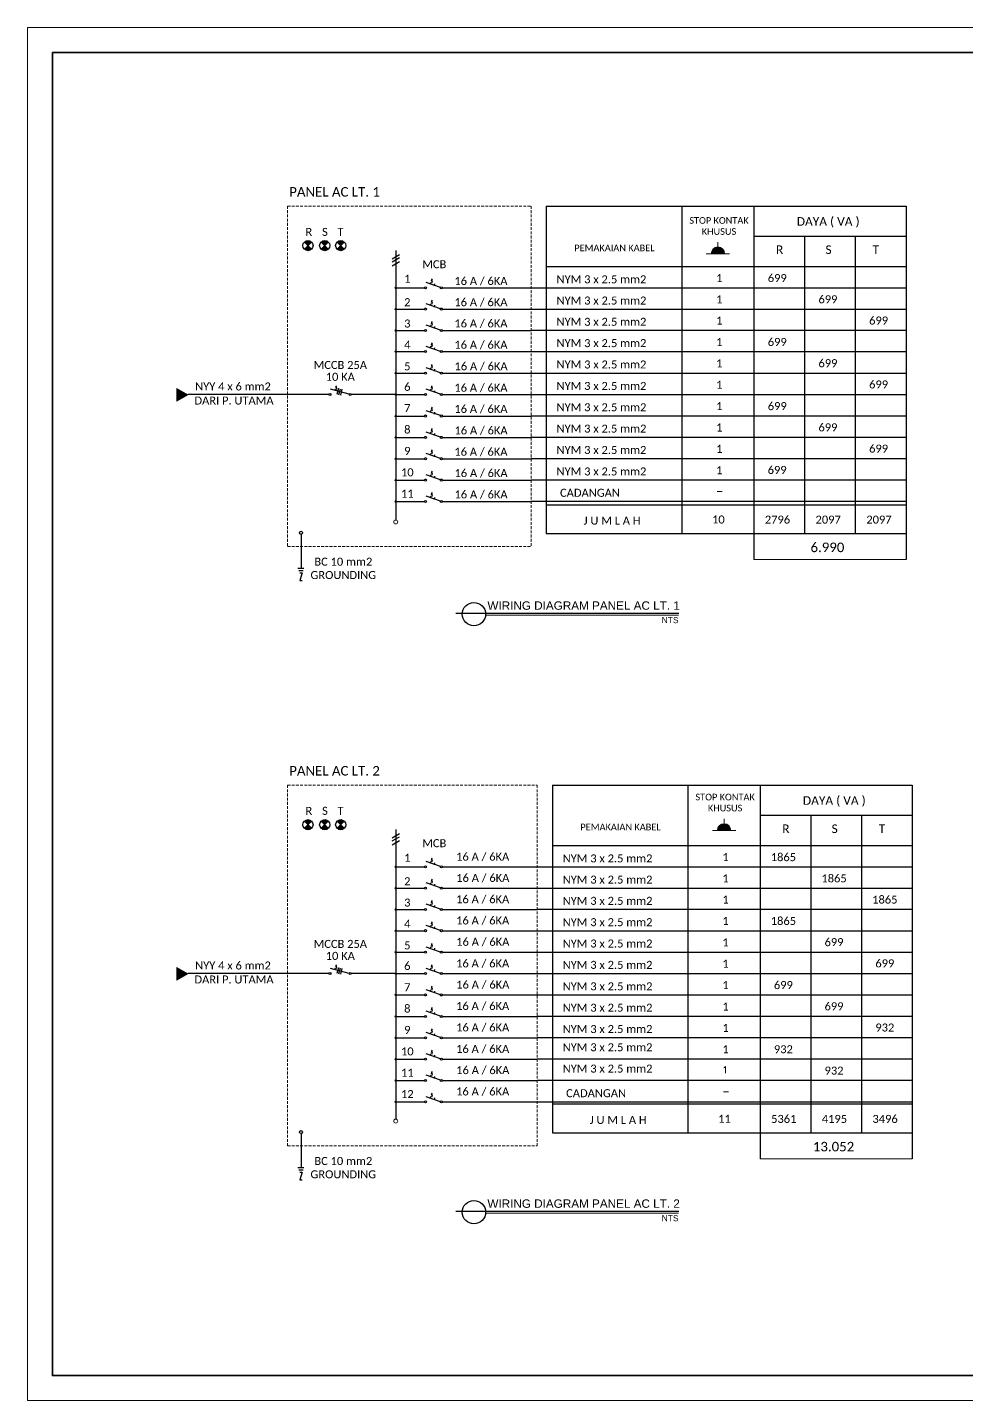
# Model space of a CAD drawing. Header units: millimetres. Extents: x -17012 to 53751, y -5570 to 5430.
# Drawn here: x 36951 to 44477, y -5570 to 5430 of the extents above; entities that cross this region are included whole.
import ezdxf
from ezdxf.enums import TextEntityAlignment as Align

# ---------------------------------------------------------------- set-up
doc = ezdxf.new("R2010")
doc.units = ezdxf.units.MM
doc.linetypes.add('DASHED2', pattern=[0.375, 0.25, -0.125])
for name, color, linetype in [('A6', 8, 'Continuous'), ('D1', 1, 'Continuous'), ('D2', 1, 'Continuous'), ('HT', 8, 'Continuous')]:
    doc.layers.add(name, color=color, linetype=linetype)
for name, color, linetype, lineweight in [('dinding', 5, 'Continuous', 15), ('GRS KOP', 1, 'Continuous', 35), ('HACH', 252, 'Continuous', 0), ('kop', 7, 'Continuous', 20), ('Notasi', 2, 'Continuous', 20)]:
    doc.layers.add(name, color=color, linetype=linetype, lineweight=lineweight)
doc.styles.add('BARU', font='complex.shx')
doc.styles.add('ROMANT', font='romant', dxfattribs={"height": 500})
doc.styles.add('ST DIMENSI', font='calibri.ttf')
doc.styles.get("Standard").update_dxf_attribs({"font": 'arial.ttf'})
doc.styles.add('style2', font='verdana.ttf')

# ---------------------------------------------------------------- blocks, each defined once
blk = doc.blocks.new('kop')
at = {"layer": 'GRS KOP'}
blk.add_lwpolyline([(1, 54), (83, 54), (83, 1), (1, 1)], close=True, dxfattribs=at)
at = {"layer": 'kop', "color": 7}
for p, q in [((84, 55), (0, 55)), ((0, 55), (0, 0)), ((0, 0), (84, 0))]:
    blk.add_line(p, q, dxfattribs=at)
at = {"layer": 'kop', "style": 'BARU', "flags": 4}
for p, height in [((73.8, 5.4), 0.35), ((73.8, 4.9), 0.35), ((80.303, 5.382), 0.25), ((80.303, 4.882), 0.25), ((73.8, 4.4), 0.35), ((80.303, 4.382), 0.25)]:
    blk.add_attdef('-', p, '', height=height, dxfattribs=at)
at = {"layer": 'kop', "flags": 4}
for tag, p in [('AR-00', (78.057, 2.648)), ('00', (81.238, 2.647))]:
    blk.add_attdef(tag, text='', height=0.35, dxfattribs=at).set_placement(p, align=Align.MIDDLE)

msp = doc.modelspace()

# ---------------------------------------------------------------- hatches: boundary and pattern name
at = {"layer": 'dinding'}
for color, points in [(256, [(42430, 3617), (42538, 3617, 1)]), (1, [(39909, 3344, 1), (39896, 3344, 1)]), (1, [(39909, 3174, 1), (39896, 3174, 1)]), (1, [(39909, 3002, 1), (39896, 3002, 1)]), (1, [(39909, 2833, 1), (39896, 2833, 1)]), (1, [(39909, 2660, 1), (39896, 2660, 1)]), (1, [(38149, 2538), (38149, 2436), (38237, 2487)]), (1, [(39909, 2489, 1), (39896, 2489, 1)]), (1, [(39909, 2317, 1), (39896, 2317, 1)]), (1, [(39909, 2146, 1), (39896, 2146, 1)]), (1, [(39909, 1975, 1), (39896, 1975, 1)]), (1, [(39909, 1804, 1), (39896, 1804, 1)]), (1, [(39909, 1632, 1), (39896, 1632, 1)]), (256, [(42480, -1003), (42588, -1003, 1)]), (1, [(39909, -1295, 1), (39896, -1295, 1)]), (1, [(39909, -1465, 1), (39896, -1465, 1)]), (1, [(39909, -1636, 1), (39896, -1636, 1)]), (1, [(39909, -1806, 1), (39896, -1806, 1)]), (1, [(39909, -1979, 1), (39896, -1979, 1)]), (1, [(38149, -2101), (38149, -2203), (38237, -2152)]), (1, [(39909, -2150, 1), (39896, -2150, 1)]), (1, [(39909, -2321, 1), (39896, -2321, 1)]), (1, [(39909, -2493, 1), (39896, -2493, 1)]), (1, [(39909, -2664, 1), (39896, -2664, 1)]), (1, [(39909, -2835, 1), (39896, -2835, 1)]), (1, [(39909, -3006, 1), (39896, -3006, 1)]), (1, [(39909, -3178, 1), (39896, -3178, 1)])]:
    msp.add_hatch(color=color, dxfattribs=at).paths.add_polyline_path(points)
at = {"layer": 'kop'}
h = msp.add_hatch(color=256, dxfattribs=at)
h.paths.add_polyline_path([(39227, 3710, 0.414214), (39170, 3710), (39199, 3682)])
h.paths.add_polyline_path([(39199, 3682), (39170, 3653, 0.414214), (39227, 3653)])
h = msp.add_hatch(color=256, dxfattribs=at)
h.paths.add_polyline_path([(39362, 3710, 0.414214), (39305, 3710), (39333, 3682)])
h.paths.add_polyline_path([(39333, 3682), (39305, 3653, 0.414214), (39362, 3653)])
h = msp.add_hatch(color=256, dxfattribs=at)
h.paths.add_polyline_path([(39490, 3710, 0.414214), (39432, 3710), (39461, 3682)])
h.paths.add_polyline_path([(39461, 3682), (39432, 3653, 0.414214), (39490, 3653)])
h = msp.add_hatch(color=256, dxfattribs=at)
h.paths.add_polyline_path([(39227, -928, 0.414214), (39170, -928), (39199, -957)])
h.paths.add_polyline_path([(39199, -957), (39170, -986, 0.414214), (39227, -986)])
h = msp.add_hatch(color=256, dxfattribs=at)
h.paths.add_polyline_path([(39362, -928, 0.414214), (39305, -928), (39333, -957)])
h.paths.add_polyline_path([(39333, -957), (39305, -986, 0.414214), (39362, -986)])
h = msp.add_hatch(color=256, dxfattribs=at)
h.paths.add_polyline_path([(39490, -928, 0.414214), (39432, -928), (39461, -957)])
h.paths.add_polyline_path([(39461, -957), (39432, -986, 0.414214), (39490, -986)])

# ---------------------------------------------------------------- linework, layer by layer
at = {"layer": 'A6'}
for p, q in [((41108, 3999), (41108, 1376)), ((41108, 3999), (43465, 3999)), ((42195, 3999), (42195, 1376)), ((42773, 3999), (42773, 1168)), ((43465, 3999), (43992, 3999)), ((43992, 3999), (43992, 1168)), ((42773, 3757), (43991, 3757)), ((43179, 3757), (43179, 1376)), ((43585, 3757), (43585, 1376)), ((39170, 3710), (39227, 3653)), ((39170, 3653), (39227, 3710)), ((39305, 3710), (39362, 3653)), ((39305, 3653), (39362, 3710)), ((39432, 3710), (39490, 3653)), ((39432, 3653), (39490, 3710)), ((39902, 3644), (39902, 1484)), ((39873, 3577), (39933, 3611)), ((39873, 3552), (39933, 3586)), ((39873, 3521), (39933, 3555)), ((40194, 3415), (40189, 3408)), ((40192, 3407), (40194, 3415)), ((41108, 3514), (43992, 3514)), ((39902, 3344), (40133, 3344)), ((40260, 3346), (40146, 3386)), ((40181, 3376), (40185, 3389)), ((40185, 3389), (40195, 3386)), ((40189, 3408), (40192, 3407)), ((40190, 3399), (40192, 3407)), ((40197, 3397), (40190, 3399)), ((40195, 3386), (40197, 3397)), ((40212, 3360), (40216, 3375)), ((40276, 3344), (40987, 3344)), ((40987, 3344), (43992, 3344)), ((40260, 3176), (40146, 3216)), ((40181, 3206), (40185, 3219)), ((40185, 3219), (40195, 3216)), ((40194, 3245), (40189, 3238)), ((40189, 3238), (40192, 3237)), ((40190, 3229), (40192, 3237)), ((40197, 3227), (40190, 3229)), ((40192, 3237), (40194, 3245)), ((40195, 3216), (40197, 3227)), ((40212, 3190), (40216, 3205)), ((39902, 3174), (40133, 3174)), ((40276, 3174), (40987, 3174)), ((40987, 3174), (43992, 3174)), ((39902, 3002), (40133, 3002)), ((40260, 3005), (40146, 3045)), ((40181, 3035), (40185, 3048)), ((40185, 3048), (40195, 3045)), ((40194, 3073), (40189, 3066)), ((40189, 3066), (40192, 3066)), ((40190, 3058), (40192, 3066)), ((40197, 3056), (40190, 3058)), ((40192, 3066), (40194, 3073)), ((40195, 3045), (40197, 3056)), ((40212, 3019), (40216, 3034)), ((40276, 3002), (40987, 3002)), ((40987, 3004), (43992, 3004)), ((40260, 2835), (40146, 2875)), ((40181, 2865), (40185, 2878)), ((40185, 2878), (40195, 2875)), ((40194, 2903), (40189, 2896)), ((40189, 2896), (40192, 2896)), ((40190, 2888), (40192, 2896)), ((40197, 2886), (40190, 2888)), ((40192, 2896), (40194, 2903)), ((40195, 2875), (40197, 2886)), ((40212, 2849), (40216, 2864)), ((39902, 2833), (40133, 2833)), ((40276, 2833), (40987, 2833)), ((40987, 2833), (43992, 2833)), ((39902, 2660), (40133, 2660)), ((40260, 2662), (40146, 2702)), ((40181, 2693), (40185, 2705)), ((40185, 2705), (40195, 2703)), ((40194, 2731), (40189, 2724)), ((40189, 2724), (40192, 2723)), ((40190, 2715), (40192, 2723)), ((40197, 2713), (40190, 2715)), ((40192, 2723), (40194, 2731)), ((40195, 2703), (40197, 2713)), ((40212, 2676), (40216, 2692)), ((40276, 2660), (40987, 2660)), ((40987, 2661), (43992, 2661)), ((39529, 2491), (39380, 2531)), ((39415, 2521), (39419, 2534)), ((39419, 2534), (39429, 2531)), ((39428, 2560), (39423, 2553)), ((39423, 2553), (39426, 2552)), ((39424, 2544), (39426, 2552)), ((39431, 2542), (39424, 2544)), ((39426, 2552), (39428, 2560)), ((39429, 2531), (39431, 2542)), ((39432, 2492), (39445, 2539)), ((39447, 2488), (39459, 2535)), ((39462, 2484), (39474, 2531)), ((40260, 2491), (40146, 2531)), ((40181, 2521), (40185, 2534)), ((40185, 2534), (40195, 2531)), ((40194, 2560), (40189, 2553)), ((40189, 2553), (40192, 2552)), ((40190, 2544), (40192, 2552)), ((40197, 2542), (40190, 2544)), ((40192, 2552), (40194, 2560)), ((40195, 2531), (40197, 2542)), ((39367, 2489), (38236, 2489)), ((39902, 2489), (39545, 2489)), ((39902, 2489), (40133, 2489)), ((40212, 2505), (40216, 2520)), ((40276, 2489), (40987, 2489)), ((40987, 2490), (43992, 2490)), ((39902, 2317), (40133, 2317)), ((40260, 2320), (40146, 2359)), ((40181, 2350), (40185, 2363)), ((40185, 2363), (40195, 2360)), ((40194, 2388), (40189, 2381)), ((40189, 2381), (40192, 2380)), ((40190, 2373), (40192, 2380)), ((40197, 2370), (40190, 2373)), ((40192, 2380), (40194, 2388)), ((40195, 2360), (40197, 2370)), ((40212, 2333), (40216, 2349)), ((40276, 2317), (40987, 2317)), ((40987, 2319), (43992, 2319)), ((40194, 2217), (40189, 2210)), ((40189, 2210), (40192, 2209)), ((40190, 2201), (40192, 2209)), ((40197, 2199), (40190, 2201)), ((40192, 2209), (40194, 2217)), ((39902, 2146), (40133, 2146)), ((40260, 2148), (40146, 2188)), ((40181, 2179), (40185, 2191)), ((40185, 2191), (40195, 2189)), ((40195, 2189), (40197, 2199)), ((40212, 2162), (40216, 2178)), ((40276, 2146), (40987, 2146)), ((40987, 2147), (43992, 2147)), ((40260, 1977), (40146, 2017)), ((40181, 2008), (40185, 2020)), ((40185, 2020), (40195, 2017)), ((40194, 2046), (40189, 2039)), ((40189, 2039), (40192, 2038)), ((40190, 2030), (40192, 2038)), ((40197, 2028), (40190, 2030)), ((40192, 2038), (40194, 2046)), ((40195, 2017), (40197, 2028)), ((40212, 1991), (40216, 2007)), ((39902, 1975), (40133, 1975)), ((40194, 1875), (40189, 1867)), ((40192, 1867), (40194, 1875)), ((40276, 1975), (40987, 1975)), ((40987, 1976), (43992, 1976)), ((39902, 1804), (40133, 1804)), ((40260, 1806), (40146, 1846)), ((40181, 1836), (40185, 1849)), ((40185, 1849), (40195, 1846)), ((40189, 1867), (40192, 1867)), ((40190, 1859), (40192, 1867)), ((40197, 1857), (40190, 1859)), ((40195, 1846), (40197, 1857)), ((40212, 1820), (40216, 1835)), ((40276, 1804), (40987, 1804)), ((40987, 1805), (43992, 1805)), ((40260, 1634), (40146, 1674)), ((40181, 1665), (40185, 1678)), ((40185, 1678), (40195, 1675)), ((40194, 1703), (40189, 1696)), ((40189, 1696), (40192, 1695)), ((40190, 1688), (40192, 1695)), ((40197, 1685), (40190, 1688)), ((40192, 1695), (40194, 1703)), ((40195, 1675), (40197, 1685)), ((40212, 1648), (40216, 1664)), ((39902, 1632), (40133, 1632)), ((40276, 1632), (40987, 1632)), ((40987, 1634), (43992, 1634)), ((41108, 1606), (43992, 1606)), ((41108, 1376), (43992, 1376)), ((41158, -640), (41158, -3425)), ((41158, -640), (43514, -640)), ((42244, -640), (42244, -3425)), ((42822, -640), (42822, -3633)), ((43514, -640), (44041, -640)), ((44041, -640), (44041, -3633)), ((39170, -928), (39227, -986)), ((39170, -986), (39227, -928)), ((39305, -928), (39362, -986)), ((39305, -986), (39362, -928)), ((39432, -928), (39490, -986)), ((39432, -986), (39490, -928)), ((42822, -881), (44041, -881)), ((43228, -881), (43228, -3425)), ((43635, -881), (43635, -3425)), ((39873, -1061), (39933, -1028)), ((39873, -1087), (39933, -1053)), ((39873, -1118), (39933, -1084)), ((39902, -995), (39902, -3317)), ((41158, -1125), (44041, -1125)), ((39902, -1295), (40133, -1295)), ((40260, -1293), (40146, -1253)), ((40181, -1262), (40185, -1250)), ((40185, -1250), (40195, -1252)), ((40194, -1224), (40189, -1231)), ((40189, -1231), (40192, -1232)), ((40190, -1240), (40192, -1232)), ((40197, -1242), (40190, -1240)), ((40192, -1232), (40194, -1224)), ((40195, -1252), (40197, -1242)), ((40212, -1279), (40216, -1263)), ((40276, -1295), (41036, -1295)), ((41036, -1295), (44041, -1295)), ((40260, -1463), (40146, -1423)), ((40181, -1432), (40185, -1420)), ((40185, -1420), (40195, -1422)), ((40194, -1394), (40189, -1401)), ((40189, -1401), (40192, -1402)), ((40190, -1410), (40192, -1402)), ((40197, -1412), (40190, -1410)), ((40192, -1402), (40194, -1394)), ((40195, -1422), (40197, -1412)), ((39902, -1465), (40133, -1465)), ((40212, -1449), (40216, -1433)), ((40276, -1465), (41036, -1465)), ((41036, -1465), (44041, -1465)), ((39902, -1636), (40133, -1636)), ((40260, -1634), (40146, -1594)), ((40181, -1604), (40185, -1591)), ((40185, -1591), (40195, -1594)), ((40194, -1565), (40189, -1572)), ((40189, -1572), (40192, -1573)), ((40190, -1581), (40192, -1573)), ((40197, -1583), (40190, -1581)), ((40192, -1573), (40194, -1565)), ((40195, -1594), (40197, -1583)), ((40212, -1620), (40216, -1605)), ((40276, -1636), (41036, -1636)), ((41036, -1635), (44041, -1635)), ((40194, -1735), (40189, -1742)), ((40189, -1742), (40192, -1743)), ((40190, -1751), (40192, -1743)), ((40197, -1753), (40190, -1751)), ((40192, -1743), (40194, -1735)), ((40195, -1764), (40197, -1753)), ((39902, -1806), (40133, -1806)), ((40260, -1804), (40146, -1764)), ((40181, -1774), (40185, -1761)), ((40185, -1761), (40195, -1764)), ((40212, -1790), (40216, -1775)), ((40276, -1806), (41036, -1806)), ((41036, -1806), (44041, -1806)), ((39902, -1979), (40133, -1979)), ((40260, -1977), (40146, -1937)), ((40181, -1946), (40185, -1934)), ((40185, -1934), (40195, -1936)), ((40194, -1908), (40189, -1915)), ((40189, -1915), (40192, -1916)), ((40190, -1924), (40192, -1916)), ((40197, -1926), (40190, -1924)), ((40192, -1916), (40194, -1908)), ((40195, -1936), (40197, -1926)), ((40212, -1963), (40216, -1947)), ((40276, -1979), (41036, -1979)), ((41036, -1978), (44041, -1978)), ((39428, -2079), (39423, -2086)), ((39423, -2086), (39426, -2087)), ((39424, -2095), (39426, -2087)), ((39426, -2087), (39428, -2079)), ((40194, -2079), (40189, -2086)), ((40189, -2086), (40192, -2087)), ((40190, -2095), (40192, -2087)), ((40192, -2087), (40194, -2079)), ((39367, -2150), (38236, -2150)), ((39529, -2148), (39380, -2108)), ((39415, -2117), (39419, -2105)), ((39419, -2105), (39429, -2107)), ((39431, -2097), (39424, -2095)), ((39429, -2107), (39431, -2097)), ((39432, -2147), (39445, -2100)), ((39447, -2151), (39459, -2104)), ((39462, -2155), (39474, -2108)), ((39902, -2150), (39545, -2150)), ((39902, -2150), (40133, -2150)), ((40260, -2148), (40146, -2108)), ((40181, -2117), (40185, -2105)), ((40185, -2105), (40195, -2107)), ((40197, -2097), (40190, -2095)), ((40195, -2107), (40197, -2097)), ((40212, -2134), (40216, -2118)), ((40276, -2150), (41036, -2150)), ((41036, -2149), (44041, -2149)), ((40260, -2319), (40146, -2279)), ((40181, -2289), (40185, -2276)), ((40185, -2276), (40195, -2279)), ((40194, -2250), (40189, -2257)), ((40189, -2257), (40192, -2258)), ((40190, -2266), (40192, -2258)), ((40197, -2268), (40190, -2266)), ((40192, -2258), (40194, -2250)), ((40195, -2279), (40197, -2268)), ((40212, -2305), (40216, -2290)), ((39902, -2321), (40133, -2321)), ((40276, -2321), (41036, -2321)), ((41036, -2320), (44041, -2320)), ((39902, -2493), (40133, -2493)), ((40260, -2490), (40146, -2451)), ((40181, -2460), (40185, -2447)), ((40185, -2447), (40195, -2450)), ((40194, -2422), (40189, -2429)), ((40189, -2429), (40192, -2430)), ((40190, -2437), (40192, -2430)), ((40197, -2440), (40190, -2437)), ((40192, -2430), (40194, -2422)), ((40195, -2450), (40197, -2440)), ((40212, -2477), (40216, -2461)), ((40276, -2493), (41036, -2493)), ((41036, -2491), (44041, -2491)), ((40260, -2662), (40146, -2622)), ((40181, -2631), (40185, -2619)), ((40185, -2619), (40195, -2621)), ((40194, -2593), (40189, -2600)), ((40189, -2600), (40192, -2601)), ((40190, -2609), (40192, -2601)), ((40197, -2611), (40190, -2609)), ((40192, -2601), (40194, -2593)), ((40195, -2621), (40197, -2611)), ((40212, -2648), (40216, -2632)), ((39902, -2664), (40133, -2664)), ((40276, -2664), (41036, -2664)), ((41036, -2663), (44041, -2663)), ((39902, -2835), (40133, -2835)), ((40260, -2833), (40146, -2793)), ((40181, -2802), (40185, -2790)), ((40185, -2790), (40195, -2793)), ((40194, -2764), (40189, -2771)), ((40189, -2771), (40192, -2772)), ((40190, -2780), (40192, -2772)), ((40197, -2782), (40190, -2780)), ((40192, -2772), (40194, -2764)), ((40195, -2793), (40197, -2782)), ((40212, -2819), (40216, -2803)), ((40276, -2835), (41036, -2835)), ((41036, -2834), (44041, -2834)), ((40260, -3004), (40146, -2964)), ((40181, -2974), (40185, -2961)), ((40185, -2961), (40195, -2964)), ((40194, -2935), (40189, -2943)), ((40189, -2943), (40192, -2943)), ((40190, -2951), (40192, -2943)), ((40197, -2953), (40190, -2951)), ((40192, -2943), (40194, -2935)), ((40195, -2964), (40197, -2953)), ((39902, -3006), (40133, -3006)), ((40212, -2990), (40216, -2975)), ((40276, -3006), (41036, -3006)), ((41036, -3005), (44041, -3005)), ((39902, -3178), (40133, -3178)), ((40260, -3176), (40146, -3136)), ((40181, -3145), (40185, -3132)), ((40185, -3132), (40195, -3135)), ((40194, -3107), (40189, -3114)), ((40189, -3114), (40192, -3115)), ((40190, -3122), (40192, -3115)), ((40197, -3125), (40190, -3122)), ((40192, -3115), (40194, -3107)), ((40195, -3135), (40197, -3125)), ((40212, -3162), (40216, -3146)), ((40276, -3178), (41036, -3178)), ((41036, -3176), (44041, -3176)), ((41158, -3194), (44041, -3194)), ((41158, -3425), (44041, -3425))]:
    msp.add_line(p, q, dxfattribs=at)
for centre, radius in [((39199, 3682), 40.6), ((39333, 3682), 40.6), ((39461, 3682), 40.6), ((40141, 3344), 8.12), ((40268, 3344), 8.12), ((40141, 3174), 8.12), ((40268, 3174), 8.12), ((40141, 3002), 8.12), ((40268, 3002), 8.12), ((40141, 2833), 8.12), ((40268, 2833), 8.12), ((40141, 2660), 8.12), ((40268, 2660), 8.12), ((39375, 2489), 8.12), ((39537, 2489), 8.12), ((40141, 2489), 8.12), ((40268, 2489), 8.12), ((40141, 2317), 8.12), ((40268, 2317), 8.12), ((40141, 2146), 8.12), ((40268, 2146), 8.12), ((40141, 1975), 8.12), ((40268, 1975), 8.12), ((40141, 1804), 8.12), ((40268, 1804), 8.12), ((40141, 1632), 8.12), ((40268, 1632), 8.12), ((39199, -957), 40.6), ((39333, -957), 40.6), ((39461, -957), 40.6), ((40141, -1295), 8.12), ((40268, -1295), 8.12), ((40141, -1465), 8.12), ((40268, -1465), 8.12), ((40141, -1636), 8.12), ((40268, -1636), 8.12), ((40141, -1806), 8.12), ((40268, -1806), 8.12), ((40141, -1979), 8.12), ((40268, -1979), 8.12), ((39375, -2150), 8.12), ((39537, -2150), 8.12), ((40141, -2150), 8.12), ((40268, -2150), 8.12), ((40141, -2321), 8.12), ((40268, -2321), 8.12), ((40141, -2493), 8.12), ((40268, -2493), 8.12), ((40141, -2664), 8.12), ((40268, -2664), 8.12), ((40141, -2835), 8.12), ((40268, -2835), 8.12), ((40141, -3006), 8.12), ((40268, -3006), 8.12), ((40141, -3178), 8.12), ((40268, -3178), 8.12)]:
    msp.add_circle(centre, radius, dxfattribs=at)
for points in [[(40189, 3408), (40194, 3415), (40192, 3407)], [(40189, 3238), (40194, 3245), (40192, 3237)], [(40189, 3066), (40194, 3073), (40192, 3066)], [(40189, 2896), (40194, 2903), (40192, 2896)], [(40189, 2724), (40194, 2731), (40192, 2723)], [(39423, 2553), (39428, 2560), (39426, 2552)], [(40189, 2553), (40194, 2560), (40192, 2552)], [(40189, 2381), (40194, 2388), (40192, 2380)], [(40189, 2210), (40194, 2217), (40192, 2209)], [(40189, 2039), (40194, 2046), (40192, 2038)], [(40189, 1867), (40194, 1875), (40192, 1867)], [(40189, 1696), (40194, 1703), (40192, 1695)], [(40189, -1231), (40194, -1224), (40192, -1232)], [(40189, -1401), (40194, -1394), (40192, -1402)], [(40189, -1572), (40194, -1565), (40192, -1573)], [(40189, -1742), (40194, -1735), (40192, -1743)], [(40189, -1915), (40194, -1908), (40192, -1916)], [(39423, -2086), (39428, -2079), (39426, -2087)], [(40189, -2086), (40194, -2079), (40192, -2087)], [(40189, -2257), (40194, -2250), (40192, -2258)], [(40189, -2429), (40194, -2422), (40192, -2430)], [(40189, -2600), (40194, -2593), (40192, -2601)], [(40189, -2771), (40194, -2764), (40192, -2772)], [(40189, -2943), (40194, -2935), (40192, -2943)], [(40189, -3114), (40194, -3107), (40192, -3115)]]:
    msp.add_solid(points, dxfattribs=at)
at = {"layer": 'D1', "color": 7, "const_width": 7.54}
for points in [[(40623, 722), (42171, 722)], [(40623, -4070), (42171, -4070)]]:
    msp.add_lwpolyline(points, dxfattribs=at)
at = {"layer": 'D1', "color": 7}
for centre in [(40529, 730), (40529, -4061)]:
    msp.add_circle(centre, 93.5, dxfattribs=at)
at = {"layer": 'D2'}
for p, q in [((39143, 1369), (39143, 1099)), ((39118, 1099), (39167, 1099)), ((39126, 1080), (39159, 1080)), ((39134, 1061), (39151, 1061)), ((39151, 1061), (39134, 1000)), ((39134, 1000), (39151, 1000)), ((39143, -3432), (39143, -3702)), ((39118, -3702), (39167, -3702)), ((39126, -3721), (39159, -3721)), ((39134, -3740), (39151, -3740)), ((39151, -3740), (39134, -3801)), ((39134, -3801), (39151, -3801))]:
    msp.add_line(p, q, dxfattribs=at)
for centre in [(39143, 1381), (39143, -3420)]:
    msp.add_circle(centre, 12.2, dxfattribs=at)
at = {"layer": 'dinding'}
for p, q in [((42484, 3671), (42484, 3710)), ((42390, 3617), (42430, 3617)), ((42430, 3617), (42538, 3617)), ((42578, 3617), (42538, 3617)), ((42773, 1168), (43992, 1168)), ((42534, -949), (42534, -910)), ((42440, -1003), (42480, -1003)), ((42480, -1003), (42588, -1003)), ((42628, -1003), (42588, -1003)), ((42822, -3633), (44041, -3633))]:
    msp.add_line(p, q, dxfattribs=at)
at = {"layer": 'dinding', "const_width": 6}
for points in [[(39902, 3644), (39902, 1484)], [(39902, -995), (39902, -3317)]]:
    msp.add_lwpolyline(points, dxfattribs=at)
at = {"layer": 'dinding'}
for points in [[(38237, 2487), (38149, 2538), (38149, 2436)], [(38237, -2152), (38149, -2101), (38149, -2203)]]:
    msp.add_lwpolyline(points, close=True, dxfattribs=at)
for centre, radius in [((39902, 3344), 6.52), ((39902, 3174), 6.52), ((39902, 3002), 6.52), ((39902, 2833), 6.52), ((39902, 2660), 6.52), ((39902, 2489), 6.52), ((39902, 2317), 6.52), ((39902, 2146), 6.52), ((39902, 1975), 6.52), ((39902, 1804), 6.52), ((39902, 1632), 6.52), ((39902, 1468), 15.8), ((39902, -1295), 6.52), ((39902, -1465), 6.52), ((39902, -1636), 6.52), ((39902, -1806), 6.52), ((39902, -1979), 6.52), ((39902, -2150), 6.52), ((39902, -2321), 6.52), ((39902, -2493), 6.52), ((39902, -2664), 6.52), ((39902, -2835), 6.52), ((39902, -3006), 6.52), ((39902, -3178), 6.52), ((39902, -3332), 15.8)]:
    msp.add_circle(centre, radius, dxfattribs=at)
for centre in [(42484, 3617), (42534, -1003)]:
    msp.add_arc(centre, 54, 0, 180, dxfattribs=at)
at = {"layer": 'HACH', "color": 6, "linetype": 'DASHED2', "ltscale": 90}
for p, q in [((39035, 3999), (40987, 3999)), ((39036, 3999), (39036, 1272)), ((40988, 3999), (40988, 1272)), ((39035, 1272), (40988, 1272)), ((39035, -640), (41036, -640)), ((39036, -640), (39036, -3529)), ((41037, -640), (41037, -3529)), ((39035, -3529), (41037, -3529))]:
    msp.add_line(p, q, dxfattribs=at)
at = {"layer": 'HT'}
for p, q in [((40384, 738), (42171, 738)), ((40384, -4053), (42171, -4053))]:
    msp.add_line(p, q, dxfattribs=at)
at = {"layer": 'kop', "color": 7}
for p, q in [((53751, 5430), (36951, 5430)), ((36951, 5430), (36951, -5570))]:
    msp.add_line(p, q, dxfattribs=at)

# ---------------------------------------------------------------- block references
at = {"layer": 'kop', "xscale": 200, "yscale": 200, "zscale": 200}
msp.add_blockref('kop', (36951, -5570), dxfattribs=at)

# ---------------------------------------------------------------- texts
at = {"color": 0, "style": 'style2'}
for s, insert, char_height, width, attachment_point in [('{\\fArial|b0|i0|c0|p34;WIRING DIAGRAM PANEL AC LT. 1}', (40637, 832), 67.12, 2512.7, 1), ('{\\fArial|b0|i0|c0|p34;NTS}', (42169, 706), 48.46, 537.52, 3), ('{\\fArial|b0|i0|c0|p34;WIRING DIAGRAM PANEL AC LT. 2}', (40637, -3959), 67.12, 2512.7, 1), ('{\\fArial|b0|i0|c0|p34;NTS}', (42169, -4085), 48.46, 537.52, 3)]:
    msp.add_mtext(s, dxfattribs=dict(at, insert=insert, char_height=char_height, width=width, attachment_point=attachment_point))
at = {"layer": 'Notasi', "color": 1, "width": 1934.32, "attachment_point": 2, "style": 'ST DIMENSI'}
for s, insert, char_height in [('PANEL AC LT. 1', (39412, 4151), 76.31), ('6.990', (43362, 1303), 76.3), ('PANEL AC LT. 2', (39412, -487), 76.31), ('13.052', (43411, -3498), 76.3)]:
    msp.add_mtext(s, dxfattribs=dict(at, insert=insert, char_height=char_height))
at = {"layer": 'Notasi'}
for s, insert, char_height, width, attachment_point, style in [('STOP KONTAK KHUSUS', (42493, 3910), 52.99, 648.4, 2, 'ST DIMENSI'), ('DAYA ( VA ) ', (43368, 3910), 68.89, 571.52, 2, 'ST DIMENSI'), ('R', (39206, 3824), 64.1, 1015.42, 2, 'ST DIMENSI'), ('S', (39335, 3824), 64.1, 1015.42, 2, 'ST DIMENSI'), ('T', (39460, 3824), 64.1, 1015.42, 2, 'ST DIMENSI'), ('PEMAKAIAN KABEL', (41655, 3690), 52.99, 648.4, 2, 'ST DIMENSI'), ('R', (42979, 3684), 68.9, 285, 2, 'ST DIMENSI'), ('S', (43371, 3684), 68.9, 285, 2, 'ST DIMENSI'), ('T', (43750, 3684), 68.9, 285, 2, 'ST DIMENSI'), ('MCB', (40211, 3565), 64.1, 1015.42, 2, 'ST DIMENSI'), ('1', (39995, 3449), 64.1, 1015.42, 2, 'ST DIMENSI'), ('16 A / 6KA', (40585, 3431), 64.1, 466.08, 2, 'ST DIMENSI'), ('NYM 3 x 2.5 mm2', (41551, 3444), 64.1, 1015.42, 2, 'ST DIMENSI'), ('1', (42495, 3454), 64.1, 1015.42, 2, 'ST DIMENSI'), ('699', (42960, 3454), 64.1, 1015.42, 2, 'ST DIMENSI'), ('2', (39995, 3261), 64.1, 1015.42, 2, 'ST DIMENSI'), ('16 A / 6KA', (40585, 3261), 64.1, 466.08, 2, 'ST DIMENSI'), ('NYM 3 x 2.5 mm2', (41551, 3274), 64.1, 1015.42, 2, 'ST DIMENSI'), ('1', (42495, 3284), 64.1, 1015.42, 2, 'ST DIMENSI'), ('699', (43366, 3284), 64.1, 1015.42, 2, 'ST DIMENSI'), ('3', (39995, 3090), 64.1, 1015.42, 2, 'ST DIMENSI'), ('16 A / 6KA', (40585, 3091), 64.1, 466.08, 2, 'ST DIMENSI'), ('NYM 3 x 2.5 mm2', (41551, 3104), 64.1, 1015.42, 2, 'ST DIMENSI'), ('1', (42495, 3114), 64.1, 1015.42, 2, 'ST DIMENSI'), ('699', (43772, 3114), 64.1, 1015.42, 2, 'ST DIMENSI'), ('4', (39995, 2920), 64.1, 1015.42, 2, 'ST DIMENSI'), ('16 A / 6KA', (40585, 2920), 64.1, 466.08, 2, 'ST DIMENSI'), ('NYM 3 x 2.5 mm2', (41551, 2933), 64.1, 1015.42, 2, 'ST DIMENSI'), ('1', (42495, 2942), 64.1, 1015.42, 2, 'ST DIMENSI'), ('699', (42960, 2942), 64.1, 1015.42, 2, 'ST DIMENSI'), ('MCCB 25A', (39458, 2758), 64.1, 1015.42, 2, 'ST DIMENSI'), ('16 A / 6KA', (40586, 2748), 64.1, 466.08, 2, 'ST DIMENSI'), ('NYM 3 x 2.5 mm2', (41551, 2762), 64.1, 1015.42, 2, 'ST DIMENSI'), ('1', (42495, 2771), 64.1, 1015.42, 2, 'ST DIMENSI'), ('699', (43366, 2772), 64.1, 1015.42, 2, 'ST DIMENSI'), ('10 KA', (39458, 2663), 64.1, 1015.42, 2, 'ST DIMENSI'), ('5', (39995, 2747), 64.1, 1015.42, 2, 'ST DIMENSI'), ('NYY 4 x 6 mm2', (38598, 2586), 64.1, 1106.44, 2, 'ST DIMENSI'), ('6', (39995, 2583), 64.1, 1015.42, 2, 'ST DIMENSI'), ('16 A / 6KA', (40585, 2576), 64.1, 466.08, 2, 'ST DIMENSI'), ('NYM 3 x 2.5 mm2', (41551, 2590), 64.1, 1015.42, 2, 'ST DIMENSI'), ('1', (42495, 2600), 64.1, 1015.42, 2, 'ST DIMENSI'), ('699', (43772, 2602), 64.1, 1015.42, 2, 'ST DIMENSI'), ('DARI P. UTAMA', (38606, 2473), 64.1, 1283.23, 2, 'ST DIMENSI'), ('1', (42495, 2428), 64.1, 1015.42, 2, 'ST DIMENSI'), ('699', (42960, 2428), 64.1, 1015.42, 2, 'ST DIMENSI'), ('7', (39995, 2412), 64.1, 1015.42, 2, 'ST DIMENSI'), ('16 A / 6KA', (40585, 2406), 64.1, 466.08, 2, 'ST DIMENSI'), ('NYM 3 x 2.5 mm2', (41551, 2419), 64.1, 1015.42, 2, 'ST DIMENSI'), ('8', (39995, 2241), 64.1, 1015.42, 2, 'ST DIMENSI'), ('16 A / 6KA', (40586, 2234), 64.1, 466.08, 2, 'ST DIMENSI'), ('NYM 3 x 2.5 mm2', (41551, 2248), 64.1, 1015.42, 2, 'ST DIMENSI'), ('1', (42495, 2257), 64.1, 1015.42, 2, 'ST DIMENSI'), ('699', (43366, 2258), 64.1, 1015.42, 2, 'ST DIMENSI'), ('699', (43772, 2088), 64.1, 1015.42, 2, 'ST DIMENSI'), ('9', (39995, 2069), 64.1, 1015.42, 2, 'ST DIMENSI'), ('16 A / 6KA', (40585, 2063), 64.1, 466.08, 2, 'ST DIMENSI'), ('NYM 3 x 2.5 mm2', (41551, 2077), 64.1, 1015.42, 2, 'ST DIMENSI'), ('1', (42495, 2086), 64.1, 1015.42, 2, 'ST DIMENSI'), ('10', (39995, 1898), 64.1, 1015.42, 2, 'ST DIMENSI'), ('16 A / 6KA', (40586, 1892), 64.1, 466.08, 2, 'ST DIMENSI'), ('NYM 3 x 2.5 mm2', (41551, 1905), 64.1, 1015.42, 2, 'ST DIMENSI'), ('1', (42495, 1915), 64.1, 1015.42, 2, 'ST DIMENSI'), ('699', (42959, 1917), 64.1, 1015.42, 2, 'ST DIMENSI'), ('11', (39995, 1727), 64.1, 1015.42, 2, 'ST DIMENSI'), ('16 A / 6KA', (40586, 1721), 64.1, 466.08, 2, 'ST DIMENSI'), ('CADANGAN', (41459, 1734), 64.1, 1015.42, 2, 'ST DIMENSI'), ('-', (42469, 1743), 53, 859.09, 1, 'ROMANT'), ('J U M L A H ', (41636, 1511), 64.1, 1015.42, 2, 'ST DIMENSI'), ('10', (42488, 1520), 64.1, 1015.42, 2, 'ST DIMENSI'), ('2796', (42962, 1519), 64.1, 1015.42, 2, 'ST DIMENSI'), ('2097', (43368, 1519), 64.1, 1015.42, 2, 'ST DIMENSI'), ('2097', (43775, 1519), 64.1, 1015.42, 2, 'ST DIMENSI'), ('BC 10 mm2 \\PGROUNDING', (39482, 1182), 64.1, 1015.42, 2, 'ST DIMENSI'), ('STOP KONTAK KHUSUS', (42542, -709), 52.99, 648.4, 2, 'ST DIMENSI'), ('DAYA ( VA ) ', (43417, -729), 68.89, 571.52, 2, 'ST DIMENSI'), ('R', (39206, -814), 64.1, 1015.42, 2, 'ST DIMENSI'), ('S', (39335, -814), 64.1, 1015.42, 2, 'ST DIMENSI'), ('T', (39460, -814), 64.1, 1015.42, 2, 'ST DIMENSI'), ('PEMAKAIAN KABEL', (41704, -949), 52.99, 648.4, 2, 'ST DIMENSI'), ('R', (43029, -955), 68.9, 285, 2, 'ST DIMENSI'), ('S', (43420, -955), 68.9, 285, 2, 'ST DIMENSI'), ('T', (43799, -955), 68.9, 285, 2, 'ST DIMENSI'), ('MCB', (40211, -1073), 64.1, 1015.42, 2, 'ST DIMENSI'), ('1', (39995, -1190), 64.1, 1015.42, 2, 'ST DIMENSI'), ('16 A / 6KA', (40599, -1181), 64.1, 466.08, 2, 'ST DIMENSI'), ('NYM 3 x 2.5 mm2', (41600, -1195), 64.1, 1015.42, 2, 'ST DIMENSI'), ('1', (42545, -1185), 64.1, 1015.42, 2, 'ST DIMENSI'), ('1865', (43009, -1185), 64.1, 1015.42, 2, 'ST DIMENSI'), ('2', (39995, -1378), 64.1, 1015.42, 2, 'ST DIMENSI'), ('16 A / 6KA', (40600, -1351), 64.1, 466.08, 2, 'ST DIMENSI'), ('NYM 3 x 2.5 mm2', (41600, -1365), 64.1, 1015.42, 2, 'ST DIMENSI'), ('1', (42545, -1355), 64.1, 1015.42, 2, 'ST DIMENSI'), ('1865', (43415, -1355), 64.1, 1015.42, 2, 'ST DIMENSI'), ('16 A / 6KA', (40599, -1522), 64.1, 466.08, 2, 'ST DIMENSI'), ('NYM 3 x 2.5 mm2', (41600, -1535), 64.1, 1015.42, 2, 'ST DIMENSI'), ('1', (42545, -1525), 64.1, 1015.42, 2, 'ST DIMENSI'), ('1865', (43822, -1525), 64.1, 1015.42, 2, 'ST DIMENSI'), ('3', (39995, -1549), 64.1, 1015.42, 2, 'ST DIMENSI'), ('4', (39995, -1719), 64.1, 1015.42, 2, 'ST DIMENSI'), ('16 A / 6KA', (40599, -1692), 64.1, 466.08, 2, 'ST DIMENSI'), ('NYM 3 x 2.5 mm2', (41600, -1706), 64.1, 1015.42, 2, 'ST DIMENSI'), ('1', (42545, -1696), 64.1, 1015.42, 2, 'ST DIMENSI'), ('1865', (43009, -1696), 64.1, 1015.42, 2, 'ST DIMENSI'), ('16 A / 6KA', (40600, -1863), 64.1, 466.08, 2, 'ST DIMENSI'), ('1', (42545, -1868), 64.1, 1015.42, 2, 'ST DIMENSI'), ('699', (43415, -1866), 64.1, 1015.42, 2, 'ST DIMENSI'), ('MCCB 25A', (39458, -1880), 64.1, 1015.42, 2, 'ST DIMENSI'), ('10 KA', (39458, -1976), 64.1, 1015.42, 2, 'ST DIMENSI'), ('5', (39995, -1892), 64.1, 1015.42, 2, 'ST DIMENSI'), ('NYM 3 x 2.5 mm2', (41600, -1877), 64.1, 1015.42, 2, 'ST DIMENSI'), ('NYY 4 x 6 mm2', (38598, -2053), 64.1, 1106.44, 2, 'ST DIMENSI'), ('6', (39995, -2056), 64.1, 1015.42, 2, 'ST DIMENSI'), ('16 A / 6KA', (40599, -2036), 64.1, 466.08, 2, 'ST DIMENSI'), ('NYM 3 x 2.5 mm2', (41600, -2048), 64.1, 1015.42, 2, 'ST DIMENSI'), ('1', (42545, -2039), 64.1, 1015.42, 2, 'ST DIMENSI'), ('699', (43822, -2036), 64.1, 1015.42, 2, 'ST DIMENSI'), ('DARI P. UTAMA', (38606, -2165), 64.1, 1283.23, 2, 'ST DIMENSI'), ('7', (39995, -2227), 64.1, 1015.42, 2, 'ST DIMENSI'), ('16 A / 6KA', (40600, -2206), 64.1, 466.08, 2, 'ST DIMENSI'), ('NYM 3 x 2.5 mm2', (41600, -2220), 64.1, 1015.42, 2, 'ST DIMENSI'), ('1', (42545, -2210), 64.1, 1015.42, 2, 'ST DIMENSI'), ('699', (43009, -2210), 64.1, 1015.42, 2, 'ST DIMENSI'), ('8', (39995, -2398), 64.1, 1015.42, 2, 'ST DIMENSI'), ('16 A / 6KA', (40599, -2377), 64.1, 466.08, 2, 'ST DIMENSI'), ('NYM 3 x 2.5 mm2', (41600, -2391), 64.1, 1015.42, 2, 'ST DIMENSI'), ('1', (42545, -2382), 64.1, 1015.42, 2, 'ST DIMENSI'), ('699', (43415, -2380), 64.1, 1015.42, 2, 'ST DIMENSI'), ('9', (39995, -2569), 64.1, 1015.42, 2, 'ST DIMENSI'), ('16 A / 6KA', (40599, -2549), 64.1, 466.08, 2, 'ST DIMENSI'), ('NYM 3 x 2.5 mm2', (41600, -2562), 64.1, 1015.42, 2, 'ST DIMENSI'), ('1', (42545, -2553), 64.1, 1015.42, 2, 'ST DIMENSI'), ('932', (43822, -2550), 64.1, 1015.42, 2, 'ST DIMENSI'), ('10', (39995, -2741), 64.1, 1015.42, 2, 'ST DIMENSI'), ('16 A / 6KA', (40599, -2721), 64.1, 466.08, 2, 'ST DIMENSI'), ('NYM 3 x 2.5 mm2', (41600, -2708), 64.1, 1015.42, 2, 'ST DIMENSI'), ('1', (42545, -2724), 64.1, 1015.42, 2, 'ST DIMENSI'), ('932', (43009, -2724), 64.1, 1015.42, 2, 'ST DIMENSI'), ('11', (39995, -2912), 64.1, 1015.42, 2, 'ST DIMENSI'), ('16 A / 6KA', (40600, -2891), 64.1, 466.08, 2, 'ST DIMENSI'), ('NYM 3 x 2.5 mm2', (41600, -2879), 64.1, 1015.42, 2, 'ST DIMENSI'), ('1', (42519, -2895), 53, 859.09, 1, 'ROMANT'), ('932', (43415, -2895), 64.1, 1015.42, 2, 'ST DIMENSI'), ('16 A / 6KA', (40599, -3062), 64.1, 466.08, 2, 'ST DIMENSI'), ('CADANGAN', (41508, -3076), 64.1, 1015.42, 2, 'ST DIMENSI'), ('12', (39995, -3083), 64.1, 1015.42, 2, 'ST DIMENSI'), ('-', (42519, -3067), 53, 859.09, 1, 'ROMANT'), ('J U M L A H ', (41685, -3290), 64.1, 1015.42, 2, 'ST DIMENSI'), ('11', (42537, -3281), 64.1, 1015.42, 2, 'ST DIMENSI'), ('5361', (43012, -3282), 64.1, 1015.42, 2, 'ST DIMENSI'), ('4195', (43418, -3282), 64.1, 1015.42, 2, 'ST DIMENSI'), ('3496', (43824, -3282), 64.1, 1015.42, 2, 'ST DIMENSI'), ('BC 10 mm2 \\PGROUNDING', (39482, -3619), 64.1, 1015.42, 2, 'ST DIMENSI')]:
    msp.add_mtext(s, dxfattribs=dict(at, insert=insert, char_height=char_height, width=width, attachment_point=attachment_point, style=style))

doc.saveas('drawing.dxf')
